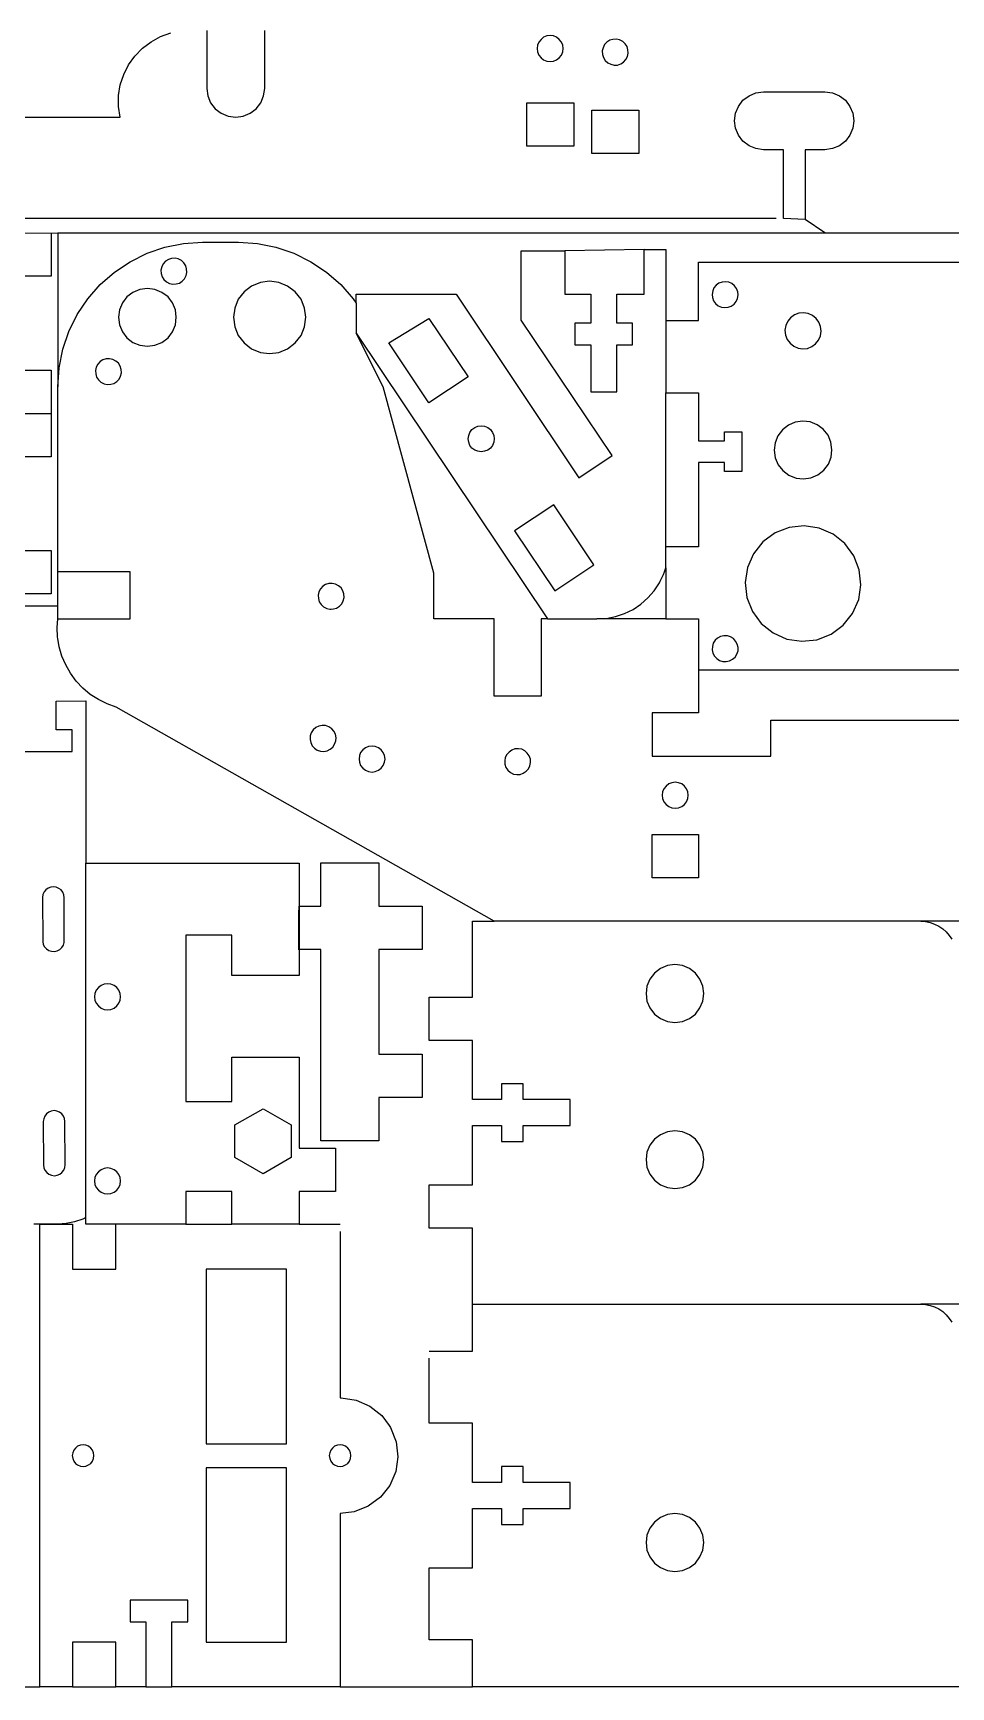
# Model space of a CAD drawing. Extents: x -305 to 302, y -82 to 425.
# Drawn here: x -109.6 to 17.4, y -81.6 to 147.3 of the extents above; entities that cross this region are included whole.
import ezdxf

# ---------------------------------------------------------------- set-up
doc = ezdxf.new("R2010")
doc.units = 0
doc.layers.add('Layer_1', color=7, linetype='CONTINUOUS')

msp = doc.modelspace()

# ---------------------------------------------------------------- linework, layer by layer
at = {"layer": 'Layer_1', "color": 7}
for points in [[(-155.536702, 135.652461), (-97.536861, 135.652461), (-97.761933, 137.152472), (-97.761933, 138.652483), (-97.511814, 140.127447), (-97.036975, 141.552316), (-96.361758, 142.902397), (-95.511916, 144.127241), (-94.461697, 145.202508), (-93.2619, 146.102444), (-91.936866, 146.827402), (-90.511997, 147.327288)], [(-85.536772, 147.652197), (-85.536772, 139.652255), (-85.411889, 138.627436), (-85.011839, 137.652358), (-84.386716, 136.827211), (-83.536875, 136.202441), (-82.586844, 135.802391), (-81.536977, 135.652461), (-80.511805, 135.802391), (-79.536727, 136.202441), (-78.711933, 136.827211), (-78.086811, 137.652358), (-77.686761, 138.627436), (-77.53683, 139.652255), (-77.53683, 147.652197)], [(-37.586864, 143.42733), (-37.161766, 143.602308), (-36.786764, 143.877474), (-36.486902, 144.252477), (-36.311925, 144.702269), (-36.26183, 145.152413), (-36.311925, 145.627252), (-36.486902, 146.052349), (-36.786764, 146.427352), (-37.161766, 146.727213), (-37.586864, 146.902544), (-38.037008, 146.952286), (-38.511847, 146.902544), (-38.961991, 146.727213), (-39.311947, 146.427352), (-39.611808, 146.052349), (-39.786786, 145.627252), (-39.83688, 145.152413), (-39.786786, 144.702269), (-39.611808, 144.252477), (-39.311947, 143.877474), (-38.961991, 143.602308), (-38.511847, 143.42733), (-38.037008, 143.352541), (-37.586864, 143.42733), (-37.586864, 143.42733)], [(-30.811766, 144.352313), (-30.686883, 143.902522), (-30.436764, 143.502472), (-30.086808, 143.202258), (-29.661711, 142.977538), (-29.211919, 142.877349), (-28.736727, 142.877349), (-28.286936, 143.02728), (-27.886886, 143.277399), (-27.587025, 143.627355), (-27.361952, 144.052452), (-27.261764, 144.502244), (-27.286811, 144.977436), (-27.411694, 145.427227), (-27.661814, 145.827277), (-28.011769, 146.127491), (-28.436866, 146.352211), (-28.887011, 146.452399), (-29.36185, 146.427352), (-29.811994, 146.302469), (-30.212044, 146.052349), (-30.511905, 145.702394), (-30.736977, 145.277297), (-30.836814, 144.827505), (-30.811766, 144.352313), (-30.811766, 144.352313)], [(-106.161925, 119.652224), (-0.036844, 119.652224), (-2.786747, 121.502544), (-5.786769, 121.652474), (-5.786769, 131.152427), (-8.537025, 131.152427), (-9.586891, 131.302358), (-10.536922, 131.702408), (-11.386764, 132.32753), (-12.011886, 133.152324), (-12.411936, 134.127402), (-12.536819, 135.152222), (-12.411936, 136.202441), (-12.011886, 137.152472), (-11.386764, 138.002313), (-10.536922, 138.627436), (-9.586891, 139.027486), (-8.537025, 139.152369), (-0.036844, 139.152369), (0.987975, 139.027486), (1.963053, 138.627436), (2.7882, 138.002313), (3.41297, 137.152472), (3.81302, 136.202441), (3.963303, 135.152222), (3.81302, 134.127402), (3.41297, 133.152324), (2.7882, 132.32753), (1.963053, 131.702408), (0.987975, 131.302358), (-0.036844, 131.152427), (-2.786747, 131.152427), (-2.786747, 121.502544), (-2.786747, 121.502544)], [(-34.786866, 131.652313), (-41.286797, 131.652313), (-41.286797, 137.652358), (-34.786866, 137.652358), (-34.786866, 131.652313), (-34.786866, 131.652313)], [(-25.7868, 130.652541), (-32.28673, 130.652541), (-32.28673, 136.652233), (-25.7868, 136.652233), (-25.7868, 130.652541), (-25.7868, 130.652541)], [(-6.786894, 121.652474), (-271.286866, 121.652474)], [(-124.061869, 119.652224), (-107.061861, 119.602483), (-106.161925, 119.652224), (-106.161925, 98.352208), (-105.986947, 100.952533), (-105.462014, 103.527458), (-104.636866, 106.002194), (-103.461764, 108.352399), (-102.011847, 110.527274), (-100.286764, 112.47743), (-98.336961, 114.202513), (-96.161733, 115.65243), (-93.81188, 116.827533), (-91.336791, 117.652327), (-88.761866, 118.177261), (-86.161894, 118.352238), (-82.161747, 118.352238), (-81.161975, 118.352238), (-78.536955, 118.177261), (-75.986725, 117.652327), (-73.486941, 116.827533), (-71.161783, 115.65243), (-68.986908, 114.202513), (-67.011705, 112.47743), (-65.286975, 110.527274), (-64.886925, 109.902505), (-64.886925, 111.152397), (-51.036869, 111.152397), (-34.061908, 85.752397), (-29.486733, 88.802513), (-42.036802, 107.577347), (-42.036802, 117.152441), (-36.036758, 117.152441)], [(-107.061861, 119.602483), (-107.061861, 113.652533), (-113.161741, 113.652533)], [(-0.036844, 119.652224), (20.962959, 119.652224)], [(-25.036794, 117.352466), (-36.036758, 117.152441), (-36.036758, 112.07738), (-36.036758, 111.152397), (-32.437014, 111.152397), (-32.437014, 107.152249), (-32.761922, 107.152249), (-34.636936, 107.152249), (-34.636936, 104.152227), (-32.437014, 104.152227), (-32.437014, 97.652297), (-28.836916, 97.652297), (-28.836916, 104.152227), (-26.636994, 104.152227), (-26.636994, 107.152249), (-28.836916, 107.152249), (-28.836916, 111.152397), (-25.036794, 111.152397), (-25.036794, 117.352466), (-22.036772, 117.352466), (-22.036772, 107.502205), (-22.036772, 97.502366), (-17.536739, 97.502366), (-17.536739, 90.852505), (-13.936994, 90.852505), (-13.936994, 92.102397), (-11.536694, 92.102397), (-11.536694, 86.602238), (-13.936994, 86.602238), (-13.936994, 87.852483), (-17.536739, 87.852483), (-17.536739, 76.202349), (-22.036772, 76.202349)], [(-22.036772, 107.502205), (-17.536739, 107.502205), (-17.536739, 115.602336), (133.462381, 115.602336), (133.462381, 107.502205), (137.963825, 107.502205), (137.963825, 111.152397), (143.964575, 111.152397), (143.964575, 117.352466), (149.961798, 117.352466), (160.961409, 117.352466)], [(-89.787039, 112.577266), (-89.336894, 112.702502), (-88.936844, 112.952269), (-88.636983, 113.302224), (-88.411911, 113.727322), (-88.311722, 114.177466), (-88.336769, 114.652305), (-88.462005, 115.102449), (-88.711772, 115.502499), (-89.061727, 115.802361), (-89.486825, 116.027433), (-89.936969, 116.127269), (-90.411808, 116.102222), (-90.861952, 115.977338), (-91.262002, 115.727219), (-91.586911, 115.377263), (-91.786936, 114.952519), (-91.886772, 114.502374), (-91.861725, 114.027536), (-91.736841, 113.577391), (-91.486722, 113.177341), (-91.136766, 112.87748), (-90.712022, 112.652408), (-90.261877, 112.552219), (-89.787039, 112.577266), (-89.787039, 112.577266)], [(-124.061869, 113.652533), (-124.061869, 94.652274), (-121.061847, 94.652274), (-107.061861, 94.652274), (-107.061861, 94.602533), (-107.061861, 88.65223), (-113.161741, 88.65223), (-113.161741, 75.652369), (-107.061861, 75.652369), (-107.061861, 69.652324), (-121.061847, 69.652324), (-121.061847, 88.65223), (-124.061869, 88.65223)], [(-72.511864, 105.452213), (-72.011977, 106.652363), (-71.861694, 107.952349), (-72.011977, 109.227288), (-72.511864, 110.452486), (-73.311964, 111.477305), (-74.36183, 112.277405), (-75.56198, 112.777291), (-76.861966, 112.952269), (-78.136905, 112.777291), (-79.36175, 112.277405), (-80.386922, 111.477305), (-81.187022, 110.452486), (-81.686908, 109.227288), (-81.861886, 107.952349), (-81.686908, 106.652363), (-81.187022, 105.452213), (-80.386922, 104.402347), (-79.36175, 103.602247), (-78.136905, 103.102361), (-76.861966, 102.95243), (-75.56198, 103.102361), (-74.36183, 103.602247), (-73.311964, 104.402347), (-72.511864, 105.452213), (-72.511864, 105.452213)], [(-14.786836, 109.552197), (-14.361739, 109.352524), (-13.8869, 109.30243), (-13.411708, 109.352524), (-12.986964, 109.502455), (-12.611961, 109.777269), (-12.311747, 110.152272), (-12.111722, 110.577369), (-12.036933, 111.052208), (-12.087027, 111.502352), (-12.262005, 111.952497), (-12.536819, 112.327499), (-12.911822, 112.627361), (-13.336919, 112.827386), (-13.811758, 112.87748), (-14.261902, 112.827386), (-14.711694, 112.677455), (-15.086697, 112.402288), (-15.386911, 112.027286), (-15.561889, 111.602541), (-15.63703, 111.127349), (-15.586936, 110.677205), (-15.437005, 110.227413), (-15.161839, 109.852411), (-14.786836, 109.552197), (-14.786836, 109.552197)], [(-89.761991, 107.952349), (-89.886875, 108.977522), (-90.286925, 109.952247), (-90.911694, 110.777394), (-91.761889, 111.402516), (-92.711919, 111.802213), (-93.761786, 111.952497), (-94.786958, 111.802213), (-95.762036, 111.402516), (-96.58683, 110.777394), (-97.211952, 109.952247), (-97.612002, 108.977522), (-97.761933, 107.952349), (-97.612002, 106.902483), (-97.211952, 105.952452), (-96.58683, 105.102258), (-95.762036, 104.477488), (-94.786958, 104.077438), (-93.761786, 103.952202), (-92.711919, 104.077438), (-91.761889, 104.477488), (-90.911694, 105.102258), (-90.286925, 105.952452), (-89.886875, 106.902483), (-89.761991, 107.952349), (-89.761991, 107.952349)], [(-64.886925, 109.902505), (-64.886925, 105.752427), (-38.412011, 66.202511), (-31.586819, 66.202511), (-30.286833, 66.277299), (-29.011894, 66.527419), (-27.762002, 66.952516), (-26.5869, 67.527544), (-25.511986, 68.252502), (-24.536908, 69.127391), (-23.662019, 70.102469), (-22.936708, 71.20243), (-22.836872, 71.427502), (-22.362033, 72.352486), (-22.236797, 72.727488), (-22.036772, 73.277469), (-22.036772, 76.202349), (-22.036772, 97.502366)], [(-54.811944, 96.102544), (-60.361844, 104.402347), (-54.811944, 107.777372), (-49.411975, 99.702288), (-54.811944, 96.102544), (-54.811944, 96.102544)], [(-5.461861, 106.802294), (-5.561697, 106.152477), (-5.486908, 105.502308), (-5.261836, 104.902233), (-4.861786, 104.377299), (-4.3619, 103.952202), (-3.761825, 103.702436), (-3.112008, 103.602247), (-2.461839, 103.652341), (-1.861764, 103.902461), (-1.33683, 104.277463), (-0.911733, 104.777349), (-0.661966, 105.377424), (-0.561777, 106.027241), (-0.636919, 106.677411), (-0.861991, 107.277486), (-1.236994, 107.802419), (-1.761927, 108.227516), (-2.362002, 108.477283), (-2.986772, 108.577472), (-3.636941, 108.527377), (-4.261711, 108.277258), (-4.786997, 107.902255), (-5.186694, 107.402369), (-5.461861, 106.802294), (-5.461861, 106.802294)], [(-38.412011, 66.202511), (-39.311947, 66.202511), (-39.311947, 55.502408), (-45.811877, 55.502408), (-45.811877, 66.202511), (-54.161775, 66.202511), (-54.161775, 72.552511), (-61.161944, 98.352208), (-64.886925, 105.752427)], [(-98.111889, 101.902211), (-98.536986, 102.127283), (-98.986777, 102.227472), (-99.461969, 102.202424), (-99.911761, 102.077541), (-100.311811, 101.827422), (-100.636719, 101.477466), (-100.836744, 101.052369), (-100.936933, 100.602224), (-100.911886, 100.127386), (-100.787002, 99.677241), (-100.536883, 99.277544), (-100.186927, 98.97733), (-99.76183, 98.752258), (-99.312039, 98.652422), (-98.836847, 98.677469), (-98.386702, 98.802352), (-97.987005, 99.052472), (-97.686791, 99.402427), (-97.461719, 99.827524), (-97.361883, 100.277316), (-97.38693, 100.752508), (-97.511814, 101.202299), (-97.761933, 101.602349), (-98.111889, 101.902211), (-98.111889, 101.902211)], [(-113.161741, 100.652319), (-107.061861, 100.652319), (-107.061861, 94.652274), (-107.061861, 94.602533), (-121.061847, 94.652274)], [(63.213742, 24.352483), (13.213136, 24.352483), (-45.811877, 24.352483), (-98.086841, 53.977349), (-99.336733, 54.427494), (-100.536883, 55.027216), (-101.661891, 55.752527), (-102.686711, 56.627416), (-103.611694, 57.602494), (-104.386747, 58.677408), (-105.061964, 59.827463), (-105.586897, 61.052308), (-105.9619, 62.352294), (-106.161925, 63.477302), (-106.186972, 63.677327), (-106.236714, 65.002361), (-106.161925, 66.202511), (-106.161925, 68.002383), (-106.161925, 72.702441), (-106.161925, 98.352208)], [(-124.061869, 94.652274), (-124.061869, 88.65223), (-124.061869, 68.002383), (-106.161925, 68.002383)], [(-47.111864, 89.402236), (-47.586702, 89.327447), (-48.061894, 89.402236), (-48.486991, 89.577213), (-48.861994, 89.85238), (-49.136808, 90.227383), (-49.311786, 90.65248), (-49.386927, 91.127319), (-49.311786, 91.602511), (-49.136808, 92.027255), (-48.861994, 92.402258), (-48.486991, 92.677424), (-48.061894, 92.877449), (-47.586702, 92.927544), (-47.111864, 92.877449), (-46.686766, 92.677424), (-46.311764, 92.402258), (-46.03695, 92.027255), (-45.836925, 91.602511), (-45.78683, 91.127319), (-45.836925, 90.65248), (-46.03695, 90.227383), (-46.311764, 89.85238), (-46.686766, 89.577213), (-47.111864, 89.402236), (-47.111864, 89.402236)], [(-3.112008, 93.577361), (-4.136827, 93.452477), (-5.086858, 93.02738), (-5.912005, 92.377211), (-6.536775, 91.552416), (-6.936825, 90.577338), (-7.061708, 89.552519), (-6.911777, 88.502299), (-6.487033, 87.552269), (-5.861911, 86.727474), (-5.011716, 86.102352), (-4.036991, 85.702302), (-3.011819, 85.602466), (-1.987, 85.727349), (-1.011922, 86.152447), (-0.186775, 86.802263), (0.437995, 87.627411), (0.812998, 88.602488), (0.938234, 89.627308), (0.788303, 90.677527), (0.388253, 91.627205), (-0.261916, 92.452352), (-1.111758, 93.077474), (-2.061789, 93.477524), (-3.112008, 93.577361), (-3.112008, 93.577361)], [(-42.986833, 78.402272), (-37.411886, 70.077422), (-32.011916, 73.702213), (-37.561816, 82.002369), (-42.986833, 78.402272), (-42.986833, 78.402272)], [(-8.836886, 65.552341), (-7.186944, 64.252355), (-5.286883, 63.402513), (-3.211844, 63.102299), (-1.136805, 63.327372), (0.812998, 64.077377), (2.487986, 65.327269), (3.787973, 66.952516), (4.638167, 68.877272), (4.938028, 70.927263), (4.712956, 73.002302), (3.938256, 74.952458), (2.713059, 76.627447), (1.088164, 77.927433), (-0.836944, 78.777274), (-2.886936, 79.077488), (-4.961975, 78.852416), (-6.911777, 78.102411), (-8.611814, 76.852519), (-9.9118, 75.227272), (-10.736947, 73.302516), (-11.061855, 71.252524), (-10.836783, 69.177486), (-10.06173, 67.22733), (-8.836886, 65.552341), (-8.836886, 65.552341)], [(-22.036772, 73.277469), (-22.036772, 66.202511), (-17.536739, 66.202511), (-17.536739, 59.102505), (-17.536739, 53.202297), (-23.936833, 53.202297), (-23.936833, 47.202252), (-7.5369, 47.202252), (-7.5369, 52.202524), (43.463125, 52.202524), (43.463125, 41.352491), (88.462048, 41.352491), (88.462048, 52.202524), (123.464659, 52.202524), (123.464659, 47.202252), (133.462381, 47.202252), (133.462381, 59.102505)], [(-106.161925, 66.202511), (-96.161733, 66.202511), (-96.161733, 72.702441), (-106.161925, 72.702441)], [(-68.511716, 67.552238), (-68.361786, 67.552238), (-68.036877, 67.577286), (-67.586733, 67.702522), (-67.187036, 67.952288), (-66.886822, 68.302244), (-66.66175, 68.727341), (-66.561914, 69.177486), (-66.586961, 69.652324), (-66.711844, 70.102469), (-66.961964, 70.502519), (-67.311919, 70.80238), (-67.737016, 71.027452), (-68.186808, 71.127288), (-68.662, 71.102241), (-69.111791, 70.977358), (-69.511841, 70.727238), (-69.83675, 70.377283), (-70.036775, 69.952186), (-70.136964, 69.502394), (-70.111916, 69.027202), (-69.987033, 68.577411), (-69.736914, 68.177361), (-69.386958, 67.877499), (-68.961861, 67.652427), (-68.511716, 67.552238), (-68.511716, 67.552238)], [(-22.036772, 66.202511), (-24.037022, 66.202511), (-31.586819, 66.202511)], [(-15.311769, 61.052308), (-15.011908, 60.702352), (-14.611858, 60.452233), (-14.161714, 60.327349), (-13.686875, 60.302302), (-13.23673, 60.402491), (-12.811986, 60.627211), (-12.46203, 60.927424), (-12.211911, 61.327474), (-12.06198, 61.777266), (-12.06198, 62.252458), (-12.161816, 62.702249), (-12.386889, 63.127347), (-12.68675, 63.477302), (-13.0868, 63.727422), (-13.536944, 63.852305), (-14.011783, 63.877352), (-14.461927, 63.777516), (-14.887025, 63.552444), (-15.23698, 63.25223), (-15.486747, 62.852533), (-15.611983, 62.402388), (-15.63703, 61.927197), (-15.536841, 61.477405), (-15.311769, 61.052308), (-15.311769, 61.052308)], [(78.464325, 59.102505), (72.463575, 59.102505), (57.964409, 59.102505), (51.963659, 59.102505), (-17.536739, 59.102505)], [(-112.161969, 47.827374), (-104.162027, 47.852422), (-104.162027, 50.852444), (-106.36195, 50.827397), (-106.386997, 54.827544), (-102.261966, 54.852238), (-102.261966, 44.352513), (-102.261966, 32.402519), (-72.761983, 32.402519), (-72.761983, 26.452216), (-72.761983, 20.452524), (-72.811725, 20.452524), (-72.811725, 24.427272), (-72.811725, 25.427397), (-72.761983, 26.452216), (-69.761961, 26.452216), (-69.761961, 32.452261), (-68.761836, 32.452261), (-61.762019, 32.452261), (-61.762019, 26.452216), (-55.761975, 26.452216), (-55.761975, 20.452524), (-61.762019, 20.452524), (-61.762019, 5.952299), (-55.761975, 5.952299), (-55.761975, -0.047745), (-61.762019, -0.047745), (-61.762019, -6.047789), (-69.761961, -6.047789), (-69.761961, 20.452524), (-72.761983, 20.452524), (-72.811725, 20.452524), (-72.761983, 20.452524), (-72.811725, 20.377383), (-72.811725, 20.452524), (-72.761983, 20.452524), (-72.761983, 16.852427), (-82.061911, 16.852427), (-82.061911, 22.402327), (-88.462005, 22.402327), (-88.462005, -0.597726), (-82.261936, -0.597726), (-82.061911, -0.597726), (-82.061911, 5.552249), (-72.761983, 5.552249), (-72.761983, -7.047562), (-67.761711, -7.047562), (-67.761711, -13.047606), (-72.761983, -13.047606), (-72.761983, -17.597734), (-82.061911, -17.597734), (-82.061911, -13.047606), (-82.261936, -13.047606), (-88.462005, -13.047606), (-88.462005, -17.597734), (-82.061911, -17.597734)], [(-67.686922, 49.302338), (-67.661875, 49.752483), (-67.761711, 50.227322), (-67.961736, 50.652419), (-68.26195, 51.002374), (-68.662, 51.252494), (-69.111791, 51.427472), (-69.586983, 51.452519), (-70.036775, 51.35233), (-70.461872, 51.152305), (-70.811827, 50.852444), (-71.086994, 50.452394), (-71.236925, 50.002249), (-71.261972, 49.527411), (-71.161783, 49.077266), (-70.961758, 48.652522), (-70.661897, 48.302213), (-70.261847, 48.027399), (-69.811702, 47.877469), (-69.361911, 47.852422), (-68.886719, 47.952258), (-68.461975, 48.152283), (-68.112019, 48.452497), (-67.8619, 48.852194), (-67.686922, 49.302338), (-67.686922, 49.302338)], [(-60.886777, 46.802202), (-60.961919, 47.277394), (-61.136897, 47.702491), (-61.436758, 48.077494), (-61.786714, 48.377355), (-62.236858, 48.552333), (-62.687002, 48.602427), (-63.161841, 48.552333), (-63.586939, 48.377355), (-63.961941, 48.077494), (-64.261802, 47.702491), (-64.43678, 47.277394), (-64.486875, 46.802202), (-64.43678, 46.352411), (-64.261802, 45.902266), (-63.961941, 45.552311), (-63.586939, 45.252449), (-63.161841, 45.077472), (-62.687002, 45.00233), (-62.236858, 45.077472), (-61.786714, 45.252449), (-61.436758, 45.552311), (-61.136897, 45.902266), (-60.961919, 46.352411), (-60.886777, 46.802202), (-60.886777, 46.802202)], [(-42.661925, 44.652374), (-42.186733, 44.677422), (-41.761989, 44.827352), (-41.361939, 45.102519), (-41.061725, 45.452474), (-40.837005, 45.877219), (-40.761864, 46.327363), (-40.761864, 46.452247), (-40.786911, 46.802202), (-40.936841, 47.252347), (-41.212008, 47.627349), (-41.561964, 47.952258), (-41.986708, 48.152283), (-42.436852, 48.227424), (-42.912044, 48.202377), (-43.361836, 48.052447), (-43.736839, 47.77728), (-44.061747, 47.427324), (-44.261772, 47.002227), (-44.336914, 46.552436), (-44.311866, 46.077244), (-44.161936, 45.627452), (-43.911816, 45.252449), (-43.536814, 44.927541), (-43.111716, 44.727516), (-42.661925, 44.652374), (-42.661925, 44.652374)], [(-21.211977, 40.052505), (-20.736786, 40.002411), (-20.286994, 40.052505), (-19.83685, 40.227483), (-19.461847, 40.527344), (-19.187033, 40.902347), (-19.011702, 41.327444), (-18.936914, 41.802283), (-19.011702, 42.252427), (-19.187033, 42.702219), (-19.461847, 43.052527), (-19.83685, 43.352388), (-20.286994, 43.527366), (-20.736786, 43.602508), (-21.211977, 43.527366), (-21.636722, 43.352388), (-22.011725, 43.052527), (-22.311939, 42.702219), (-22.486916, 42.252427), (-22.537011, 41.802283), (-22.486916, 41.327444), (-22.311939, 40.902347), (-22.011725, 40.527344), (-21.636722, 40.227483), (-21.211977, 40.052505), (-21.211977, 40.052505)], [(-23.936833, 30.352527), (-23.936833, 36.352219), (-17.536739, 36.352219), (-17.536739, 30.352527), (-23.936833, 30.352527), (-23.936833, 30.352527)], [(-118.6619, -81.647714), (-108.661708, -81.647714), (-108.661708, -17.597734), (-104.111933, -17.597734), (-104.111933, -23.797803), (-98.111889, -23.797803), (-98.111889, -17.597734), (-102.261966, -17.597734), (-102.261966, -16.647703), (-102.261966, -16.597609), (-102.261966, 12.402488), (-102.261966, 13.402261), (-102.261966, 32.402519)], [(-105.686733, 28.677538), (-106.011994, 28.902258), (-106.36195, 29.077236), (-106.736952, 29.12733), (-107.137002, 29.077236), (-107.512005, 28.927305), (-107.811866, 28.702233), (-108.061986, 28.402372), (-108.211916, 28.052416), (-108.262011, 27.652366), (-108.236964, 21.527438), (-108.161822, 21.152436), (-107.986844, 20.80248), (-107.71203, 20.527313), (-107.386769, 20.302241), (-107.011766, 20.202405), (-106.611716, 20.177358), (-106.236714, 20.252499), (-105.886758, 20.452524), (-105.586897, 20.702291), (-105.386872, 21.052247), (-105.261989, 21.427249), (-105.261989, 27.602272), (-105.31173, 28.002322), (-105.462014, 28.352277), (-105.686733, 28.677538), (-105.686733, 28.677538)], [(-54.786897, -35.147723), (-48.786852, -35.147723), (-48.786852, -28.647792), (-48.786852, -18.147714), (-54.786897, -18.147714), (-54.786897, -12.14767), (-48.786852, -12.14767), (-48.786852, -3.947703), (-44.786705, -3.947703), (-44.786705, -6.147626), (-41.787036, -6.147626), (-41.787036, -3.947703), (-35.286752, -3.947703), (-35.286752, -0.347606), (-41.787036, -0.347606), (-41.787036, 1.852316), (-44.786705, 1.852316), (-44.786705, -0.347606), (-48.786852, -0.347606), (-48.786852, 7.852361), (-54.786897, 7.852361), (-54.786897, 12.85228), (-54.786897, 13.852405), (-48.786852, 13.852405), (-48.786852, 24.352483), (-45.811877, 24.352483)], [(13.213136, 24.352483), (13.863306, 24.302388), (14.513123, 24.177505), (15.113198, 23.952433), (15.713273, 23.677266), (16.263253, 23.302263), (16.738092, 22.877519), (17.163189, 22.37728), (17.538192, 21.852347)], [(-20.78688, 10.352497), (-19.761708, 10.47738), (-18.786983, 10.87743), (-17.961836, 11.502199), (-17.336714, 12.352394), (-16.937016, 13.302424), (-16.786733, 14.352291), (-16.937016, 15.377463), (-17.336714, 16.352541), (-17.961836, 17.177336), (-18.786983, 17.802458), (-19.761708, 18.202508), (-20.78688, 18.352438), (-21.836747, 18.202508), (-22.786777, 17.802458), (-23.611925, 17.177336), (-24.261741, 16.352541), (-24.661791, 15.377463), (-24.787027, 14.352291), (-24.661791, 13.302424), (-24.261741, 12.352394), (-23.611925, 11.502199), (-22.786777, 10.87743), (-21.836747, 10.47738), (-20.78688, 10.352497), (-20.78688, 10.352497)], [(-100.16188, 15.452252), (-100.536883, 15.177438), (-100.836744, 14.802436), (-101.011722, 14.352291), (-101.061816, 13.902499), (-101.011722, 13.427308), (-100.836744, 13.002211), (-100.536883, 12.627208), (-100.16188, 12.327347), (-99.736783, 12.152369), (-99.261944, 12.102274), (-98.8118, 12.152369), (-98.362008, 12.327347), (-98.0117, 12.627208), (-97.711839, 13.002211), (-97.536861, 13.427308), (-97.461719, 13.902499), (-97.536861, 14.352291), (-97.711839, 14.802436), (-98.0117, 15.177438), (-98.362008, 15.452252), (-98.8118, 15.62723), (-99.261944, 15.702372), (-99.736783, 15.62723), (-100.16188, 15.452252), (-100.16188, 15.452252)], [(-107.386769, -10.672706), (-107.036814, -10.822637), (-106.636764, -10.872731), (-106.236714, -10.822637), (-105.886758, -10.672706), (-105.586897, -10.422587), (-105.336777, -10.122726), (-105.186847, -9.747723), (-105.136752, -9.37272), (-105.1618, -3.372676), (-105.211894, -2.972626), (-105.361825, -2.62267), (-105.611944, -2.297762), (-105.911805, -2.072689), (-106.286808, -1.922759), (-106.661811, -1.872664), (-107.061861, -1.922759), (-107.411816, -2.072689), (-107.736725, -2.322456), (-107.961797, -2.62267), (-108.111727, -2.997673), (-108.161822, -3.372676), (-108.136775, -9.37272), (-108.087033, -9.77277), (-107.93675, -10.122726), (-107.686983, -10.447634), (-107.386769, -10.672706), (-107.386769, -10.672706)], [(-81.661861, -3.847514), (-77.761902, -1.597498), (-73.886991, -3.847514), (-73.886991, -8.347548), (-77.761902, -10.597564), (-81.661861, -8.347548), (-81.661861, -6.097531), (-81.661861, -3.847514), (-81.661861, -3.847514)], [(-20.78688, -12.647556), (-19.761708, -12.522673), (-18.786983, -12.122623), (-17.961836, -11.497501), (-17.336714, -10.647659), (-16.937016, -9.697628), (-16.786733, -8.647762), (-16.937016, -7.622589), (-17.336714, -6.647512), (-17.961836, -5.822717), (-18.786983, -5.197595), (-19.761708, -4.797545), (-20.78688, -4.647614), (-21.836747, -4.797545), (-22.786777, -5.197595), (-23.611925, -5.822717), (-24.261741, -6.647512), (-24.661791, -7.622589), (-24.787027, -8.647762), (-24.661791, -9.697628), (-24.261741, -10.647659), (-23.611925, -11.497501), (-22.786777, -12.122623), (-21.836747, -12.522673), (-20.78688, -12.647556), (-20.78688, -12.647556)], [(-101.061816, -11.597689), (-101.011722, -12.072528), (-100.836744, -12.497626), (-100.536883, -12.872628), (-100.16188, -13.172489), (-99.736783, -13.347467), (-99.261944, -13.397562), (-98.8118, -13.347467), (-98.362008, -13.172489), (-98.0117, -12.872628), (-97.711839, -12.497626), (-97.536861, -12.072528), (-97.461719, -11.597689), (-97.536861, -11.147545), (-97.711839, -10.697753), (-98.0117, -10.322751), (-98.362008, -10.047584), (-98.8118, -9.872606), (-99.261944, -9.797464), (-99.736783, -9.872606), (-100.16188, -10.047584), (-100.536883, -10.322751), (-100.836744, -10.697753), (-101.011722, -11.147545), (-101.061816, -11.597689), (-101.061816, -11.597689)], [(-102.261966, -16.647703), (-102.711758, -16.872776), (-103.836766, -17.247778), (-104.986822, -17.472498), (-106.161925, -17.572687), (-109.486855, -17.572687)], [(-88.462005, -17.597734), (-98.111889, -17.597734)], [(-72.761983, -17.597734), (-67.111894, -17.597734)], [(-67.111894, -18.597506), (-67.111894, -41.647653), (-66.961964, -41.622606), (-64.886925, -41.947514), (-62.986864, -42.772662), (-61.336922, -44.072648), (-60.336797, -45.447776), (-60.111725, -45.747637), (-59.337025, -47.697792), (-59.111952, -49.772478), (-59.411814, -51.847517), (-60.236961, -53.747578), (-61.536947, -55.39752), (-63.211936, -56.622717), (-65.161739, -57.39777), (-67.111894, -57.622489), (-67.111894, -80.647589), (-67.111894, -81.647714), (-48.786852, -81.647714), (-48.786852, -75.147784), (-54.786897, -75.147784), (-54.786897, -65.147592), (-48.786852, -65.147592), (-48.786852, -56.947626), (-44.786705, -56.947626), (-44.786705, -59.147548), (-41.787036, -59.147548), (-41.787036, -56.947626), (-35.286752, -56.947626), (-35.286752, -53.347528), (-41.787036, -53.347528), (-41.787036, -51.147606), (-44.786705, -51.147606), (-44.786705, -53.347528), (-48.786852, -53.347528), (-48.786852, -45.147562), (-54.786897, -45.147562), (-54.786897, -36.147495)], [(-85.636961, -47.972606), (-74.536808, -47.972606), (-74.536808, -23.797803), (-74.662044, -23.797803), (-85.636961, -23.797803), (-85.636961, -47.972606), (-85.636961, -47.972606)], [(-48.786852, -28.647792), (13.213136, -28.647792)], [(35.613114, -28.647792), (13.213136, -28.647792), (13.863306, -28.697534), (14.513123, -28.82277), (15.113198, -29.047489), (15.713273, -29.322656), (16.263253, -29.697659), (16.738092, -30.122756), (17.163189, -30.622642), (17.538192, -31.147576)], [(-104.162027, -49.622548), (-104.086886, -50.022598), (-103.936955, -50.372553), (-103.711883, -50.697462), (-103.412022, -50.922534), (-103.037019, -51.072464), (-102.662016, -51.122559), (-102.261966, -51.072464), (-101.912011, -50.922534), (-101.58675, -50.697462), (-101.36203, -50.372553), (-101.211747, -50.022598), (-101.162005, -49.622548), (-101.211747, -49.247545), (-101.36203, -48.872542), (-101.58675, -48.572681), (-101.912011, -48.322562), (-102.261966, -48.172631), (-102.662016, -48.122537), (-103.037019, -48.172631), (-103.412022, -48.322562), (-103.711883, -48.572681), (-103.936955, -48.872542), (-104.086886, -49.247545), (-104.162027, -49.622548), (-104.162027, -49.622548)], [(-68.611905, -49.622548), (-68.536764, -50.022598), (-68.386833, -50.372553), (-68.161761, -50.697462), (-67.8619, -50.922534), (-67.486897, -51.072464), (-67.111894, -51.122559), (-66.711844, -51.072464), (-66.361889, -50.922534), (-66.03698, -50.697462), (-65.811908, -50.372553), (-65.661977, -50.022598), (-65.611883, -49.622548), (-65.661977, -49.247545), (-65.811908, -48.872542), (-66.03698, -48.572681), (-66.361889, -48.322562), (-66.711844, -48.172631), (-67.111894, -48.122537), (-67.486897, -48.172631), (-67.8619, -48.322562), (-68.161761, -48.572681), (-68.386833, -48.872542), (-68.536764, -49.247545), (-68.611905, -49.622548), (-68.611905, -49.622548)], [(-85.636961, -51.297537), (-85.636961, -75.447645), (-74.536808, -75.447645), (-74.536808, -51.297537), (-74.662044, -51.297537), (-85.636961, -51.297537), (-85.636961, -51.297537)], [(-24.787027, -61.647684), (-24.661791, -62.697551), (-24.261741, -63.647581), (-23.611925, -64.497776), (-22.786777, -65.122545), (-21.836747, -65.522595), (-20.78688, -65.647478), (-19.761708, -65.522595), (-18.786983, -65.122545), (-17.961836, -64.497776), (-17.336714, -63.647581), (-16.937016, -62.697551), (-16.786733, -61.647684), (-16.937016, -60.622512), (-17.336714, -59.647787), (-17.961836, -58.822639), (-18.786983, -58.197517), (-19.761708, -57.797467), (-20.78688, -57.647537), (-21.836747, -57.797467), (-22.786777, -58.197517), (-23.611925, -58.822639), (-24.261741, -59.647787), (-24.661791, -60.622512), (-24.787027, -61.647684), (-24.787027, -61.647684)], [(-67.111894, -81.647714), (-90.361714, -81.647714), (-90.361714, -76.647795), (-90.361714, -72.647648), (-88.161791, -72.647648), (-88.161791, -69.647626), (-96.161733, -69.647626), (-96.161733, -72.647648), (-93.961811, -72.647648), (-93.961811, -76.647795), (-93.961811, -81.647714), (-98.111889, -81.647714), (-98.111889, -75.447645), (-104.111933, -75.447645), (-104.111933, -81.647714), (-108.661708, -81.647714)], [(-104.111933, -81.647714), (-98.111889, -81.647714)], [(-93.961811, -81.647714), (-90.361714, -81.647714)], [(35.613114, -81.647714), (-48.786852, -81.647714)]]:
    msp.add_lwpolyline(points, dxfattribs=at)

doc.saveas('drawing.dxf')
